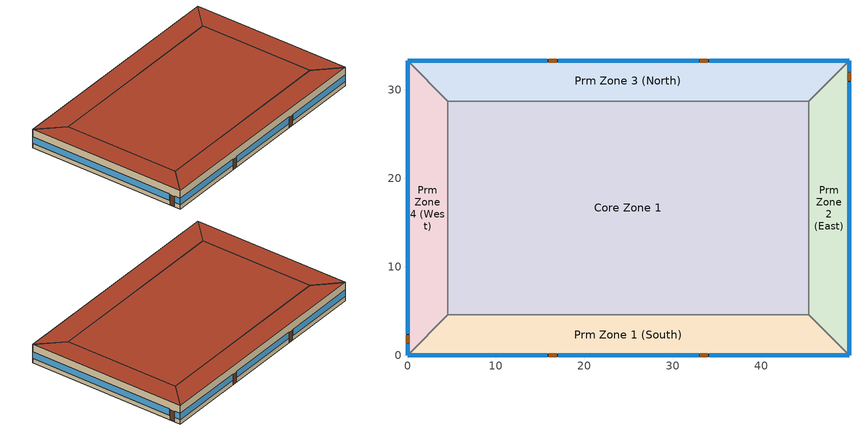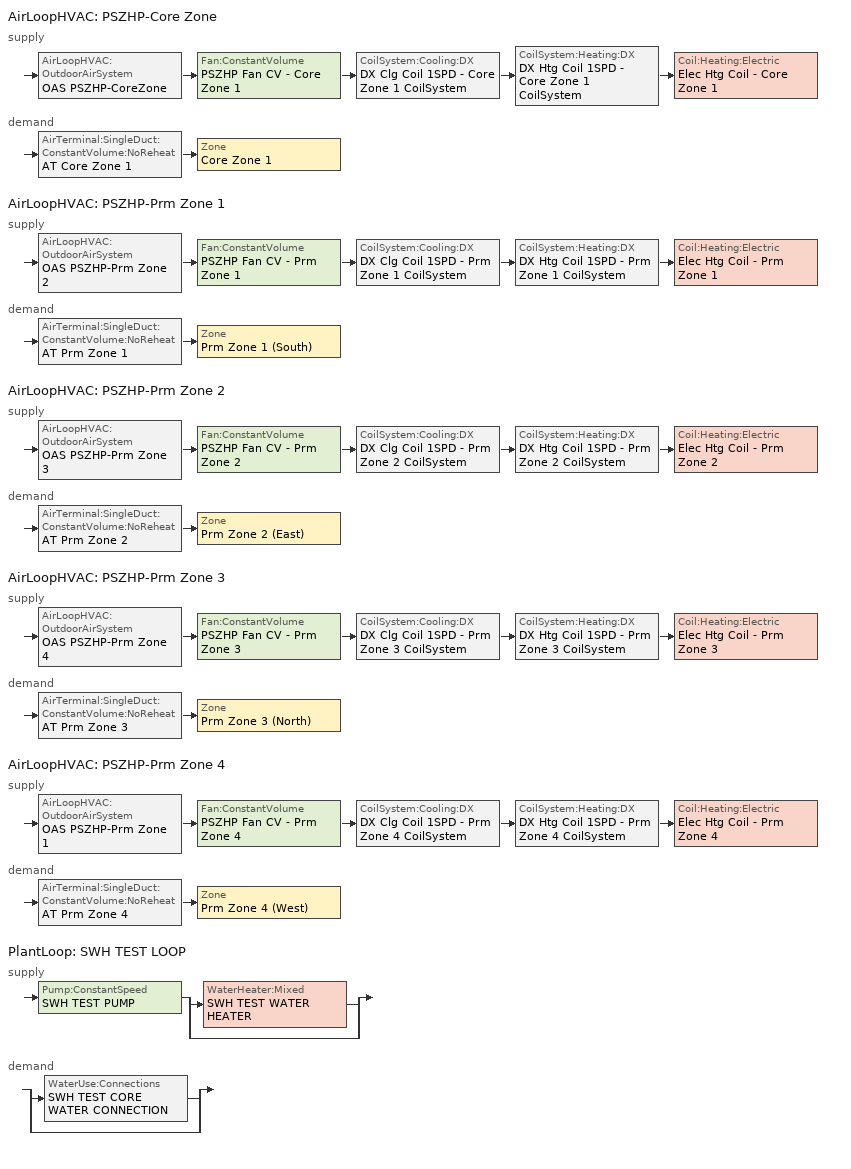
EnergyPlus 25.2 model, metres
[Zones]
Core Zone 1
 floor ground (Slab-on-grade Type 1): 4.57,28.71 45.32,28.71 45.32,4.57 4.57,4.57 z0
 wall to Prm Zone 2 (East) (Interior Wall): 45.32,4.57 45.32,28.71 z0:3.96
 wall to Prm Zone 3 (North) (Interior Wall): 45.32,28.71 4.57,28.71 z0:3.96
 wall to Prm Zone 1 (South) (Interior Wall): 4.57,4.57 45.32,4.57 z0:3.96
 wall to Prm Zone 4 (West) (Interior Wall): 4.57,28.71 4.57,4.57 z0:3.96
 roof outside (Roof Type 1): 4.57,4.57 45.32,4.57 45.32,28.71 4.57,28.71 z3.96
Prm Zone 1 (South)
 floor ground (Slab-on-grade Type 1): 45.32,4.57 49.9,0 0,0 4.57,4.57 z0
 wall outside (ExtWall Type 1): 0,0 49.9,0 z0:3.96
 wall to Prm Zone 2 (East) (Interior Wall): 49.9,0 45.32,4.57 z0:3.96
 wall to Prm Zone 4 (West) (Interior Wall): 4.57,4.57 0,0 z0:3.96
 window (SimpleWindow): 17.04,0 32.89,0 / 0,0 15.82,0 / 34.08,0 49.9,0 z0.98:2.33
 door (Exterior Door): 15.97,0 16.89,0 / 33.01,0 33.92,0 z0:2.13
 roof outside (Roof Type 1): 4.57,4.57 0,0 49.9,0 45.32,4.57 z3.96
Prm Zone 2 (East)
 floor ground (Slab-on-grade Type 1): 45.32,4.57 45.32,28.71 49.9,33.28 49.9,0 z0
 wall outside (ExtWall Type 2): 49.9,0,3.96 49.9,0,0 49.9,33.28,0 49.9,33.28,0.98 49.9,33.28,2.33 49.9,33.28,3.96
 wall to Prm Zone 3 (North) (Interior Wall): 49.9,33.28 45.32,28.71 z0:3.96
 window (SimpleWindow): 49.9,0 49.9,30.85 / 49.9,32.06 49.9,33.28 z0.98:2.33
 door (Exterior Door): 49.9,31 49.9,31.91 z0:2.13
 roof outside (Roof Type 1): 49.9,0 49.9,33.28 45.32,28.71 45.32,4.57 z3.96
Prm Zone 3 (North)
 floor foundation (Slab-on-grade Type 2): 4.57,28.71 0,33.28 49.9,33.28 45.32,28.71 z0
 wall outside (ExtWall Type 3): 49.9,33.28 0,33.28 z0:3.96
 wall to Prm Zone 4 (West) (Interior Wall): 0,33.28 4.57,28.71 z0:3.96
 window (SimpleWindow): 49.9,33.28 34.08,33.28 / 32.89,33.28 17.04,33.28 / 15.82,33.28 0,33.28 z0.98:2.33
 door (Exterior Door): 33.92,33.28 33.01,33.28 / 16.89,33.28 15.97,33.28 z0:2.13
 roof outside (Roof Type 2): 45.32,28.71 49.9,33.28 0,33.28 4.57,28.71 z3.96
Prm Zone 4 (West)
 floor foundation (Slab-on-grade Type 2): 0,33.28 4.57,28.71 4.57,4.57 0,0 z0
 wall outside (ExtWall Type 3): 0,33.28 0,0 z0:3.96
 window (SimpleWindow): 0,1.22 0,0 / 0,33.28 0,2.44 z0.98:2.33
 door (Exterior Door): 0,2.29 0,1.37 z0:2.13
 roof outside (Roof Type 3): 0,0 4.57,4.57 4.57,28.71 0,33.28 z3.96
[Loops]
AirLoopHVAC 'PSZHP-Core Zone'
 supply: AirLoopHVAC:OutdoorAirSystem 'OAS PSZHP-CoreZone' > Fan:ConstantVolume 'PSZHP Fan CV - Core Zone 1' > CoilSystem:Cooling:DX 'DX Clg Coil 1SPD - Core Zone 1 CoilSystem' > CoilSystem:Heating:DX 'DX Htg Coil 1SPD - Core Zone 1 CoilSystem' > Coil:Heating:Electric 'Elec Htg Coil - Core Zone 1'
 demand: AirTerminal:SingleDuct:ConstantVolume:NoReheat 'AT Core Zone 1' > Zone 'Core Zone 1'
AirLoopHVAC 'PSZHP-Prm Zone 1'
 supply: AirLoopHVAC:OutdoorAirSystem 'OAS PSZHP-Prm Zone 2' > Fan:ConstantVolume 'PSZHP Fan CV - Prm Zone 1' > CoilSystem:Cooling:DX 'DX Clg Coil 1SPD - Prm Zone 1 CoilSystem' > CoilSystem:Heating:DX 'DX Htg Coil 1SPD - Prm Zone 1 CoilSystem' > Coil:Heating:Electric 'Elec Htg Coil - Prm Zone 1'
 demand: AirTerminal:SingleDuct:ConstantVolume:NoReheat 'AT Prm Zone 1' > Zone 'Prm Zone 1 (South)'
AirLoopHVAC 'PSZHP-Prm Zone 2'
 supply: AirLoopHVAC:OutdoorAirSystem 'OAS PSZHP-Prm Zone 3' > Fan:ConstantVolume 'PSZHP Fan CV - Prm Zone 2' > CoilSystem:Cooling:DX 'DX Clg Coil 1SPD - Prm Zone 2 CoilSystem' > CoilSystem:Heating:DX 'DX Htg Coil 1SPD - Prm Zone 2 CoilSystem' > Coil:Heating:Electric 'Elec Htg Coil - Prm Zone 2'
 demand: AirTerminal:SingleDuct:ConstantVolume:NoReheat 'AT Prm Zone 2' > Zone 'Prm Zone 2 (East)'
AirLoopHVAC 'PSZHP-Prm Zone 3'
 supply: AirLoopHVAC:OutdoorAirSystem 'OAS PSZHP-Prm Zone 4' > Fan:ConstantVolume 'PSZHP Fan CV - Prm Zone 3' > CoilSystem:Cooling:DX 'DX Clg Coil 1SPD - Prm Zone 3 CoilSystem' > CoilSystem:Heating:DX 'DX Htg Coil 1SPD - Prm Zone 3 CoilSystem' > Coil:Heating:Electric 'Elec Htg Coil - Prm Zone 3'
 demand: AirTerminal:SingleDuct:ConstantVolume:NoReheat 'AT Prm Zone 3' > Zone 'Prm Zone 3 (North)'
AirLoopHVAC 'PSZHP-Prm Zone 4'
 supply: AirLoopHVAC:OutdoorAirSystem 'OAS PSZHP-Prm Zone 1' > Fan:ConstantVolume 'PSZHP Fan CV - Prm Zone 4' > CoilSystem:Cooling:DX 'DX Clg Coil 1SPD - Prm Zone 4 CoilSystem' > CoilSystem:Heating:DX 'DX Htg Coil 1SPD - Prm Zone 4 CoilSystem' > Coil:Heating:Electric 'Elec Htg Coil - Prm Zone 4'
 demand: AirTerminal:SingleDuct:ConstantVolume:NoReheat 'AT Prm Zone 4' > Zone 'Prm Zone 4 (West)'
PlantLoop 'SWH TEST LOOP'
 supply: Pump:ConstantSpeed 'SWH TEST PUMP' > split
  | WaterHeater:Mixed 'SWH TEST WATER HEATER'
  | bypass
 demand: split
  | WaterUse:Connections 'SWH TEST CORE WATER CONNECTION'
  | bypass
[Building]
ASHRAE 229 Base Test Building: North Axis {deg}=-0
[Site:Location]
Denver Intl Ap: Latitude {deg}=39.83; Longitude {deg}=-104.65; Time Zone {hr}=-7; Elevation {m}=1650
[Site:GroundTemperature:BuildingSurface]
18, 18, 18, 18, 18, 18, 18, 18, 18, 18, 18, 18
[SizingPeriod:DesignDay] Day of Month=21; Dry-Bulb Temperature Range Modifier Type=DefaultMultipliers; Humidity Condition Type=Wetbulb; Barometric Pressure {Pa}=83009; Rain Indicator=No; Snow Indicator=No; Daylight Saving Time Indicator=No; Solar Model Indicator=ASHRAETau; ASHRAE Clear Sky Optical Depth for Beam Irradiance (taub)=0; ASHRAE Clear Sky Optical Depth for Diffuse Irradiance (taud)=0; Begin Environment Reset Mode=FullResetAtBeginEnvironment
Name | Month | Day Type | Maximum Dry-Bulb Temperature {C} | Daily Dry-Bulb Temperature Range {deltaC} | Wetbulb or DewPoint at Maximum Dry-Bulb {C} | Wind Speed {m/s} | Wind Direction {deg}
Denver.Intl.AP Ann Clg 1% Condns DB=>MWB | 7 | SummerDesignDay | 33.5 | 17.3 | 15.4 | 4.2 | 20
Denver.Intl.AP Ann Htg 99% Condns DB | 12 | WinterDesignDay | -14.6 | 0 | -14.6 | 3.4 | 230
[Material]
Name | Roughness | Thickness {m} | Conductivity {W/m-K} | Density {kg/m3} | Specific Heat {J/kg-K} | Thermal Absorptance | Solar Absorptance | Visible Absorptance
100 mm Floor Insulation | MediumRough | 0.1143 | 0.04 | 91.31 | 838 | 0.7 | 0.7 | 0.7
Built-Up Roofing Type 1 | VeryRough | 0.0095 | 0.16 | 1120 | 1460 | 0.9 | 0.7 | 0.7
Built-Up Roofing Type 2 | VeryRough | 0.00944 | 0.16 | 1120 | 1460 | 0.9 | 0.7 | 0.7
ExtVertInsulation | Smooth | 0.1143 | 0.04 | 91.31 | 838 | 0.9 | 0.65 | 0.65
G01a 19mm gypsum board | MediumSmooth | 0.019 | 0.16 | 800 | 1090 | 0.9 | 0.4 | 0.4
Gypsum Board | MediumSmooth | 0.0159 | 0.16 | 800 | 1090 | 0.9 | 0.7 | 0.7
HW CONCRETE FLOOR | Rough | 0.1016 | 2.31 | 2322 | 832 | 0.9 | 0.7 | 0.7
Metal Deck 01 | Smooth | 0.0008 | 45.28 | 7824 | 500 | 0.9 | 0.7 | 0.7
Metal Deck 02 | MediumSmooth | 0.0008 | 45.28 | 7824 | 500 | 0.9 | 0.7 | 0.7
Roof Cont Insulation Board 1 | MediumRough | 0.05273 | 0.02 | 32 | 922 | 0.9 | 0.7 | 0.7
Roof Cont Insulation Board 2 | MediumRough | 0.106 | 0.02 | 32 | 922 | 0.9 | 0.7 | 0.7
Stucco | Smooth | 0.0254 | 0.72 | 1856 | 840 | 0.9 | 0.7 | 0.7
Wall Insulation | MediumRough | 0.062 | 0.037 | 9.6 | 838 | 0.9 | 0.5 | 0.5
Wall Insulation Type 2 | MediumRough | 0.179 | 0.037 | 9.6 | 838 | 0.9 | 0.5 | 0.5
[Material:AirGap]
F04 Wall air space resistance: Thermal Resistance {m2-K/W}=0.15
[Material:NoMass] Roughness=Smooth; Thermal Absorptance=0.9; Solar Absorptance=0.7; Visible Absorptance=0.7
Name | Thermal Resistance {m2-K/W}
Massless Assembly for Roof Type 3 | 2.66
Massless Wall Material for Ext Wall Type 2 | 0.099
Massless Wall Material for Ext Wall Type 3 | 1.95
[WindowMaterial:SimpleGlazingSystem]
U 0.569 SHGC 0.387 VT 0.421 Simple Glazing: U-Factor {W/m2-K}=3.23093; Solar Heat Gain Coefficient=0.387; Visible Transmittance=0.421
[Construction]
Exterior Door: Metal Deck 01, 100 mm Floor Insulation
ExtWall Type 1: Gypsum Board, Wall Insulation, Gypsum Board, Stucco
ExtWall Type 2: Massless Wall Material for Ext Wall Type 2, Wall Insulation Type 2, Massless Wall Material for Ext Wall Type 2, Stucco
ExtWall Type 3: Massless Wall Material for Ext Wall Type 3
Interior Wall: G01a 19mm gypsum board, F04 Wall air space resistance, G01a 19mm gypsum board
Roof Type 1: Built-Up Roofing Type 1, Roof Cont Insulation Board 1, Metal Deck 01
Roof Type 2: Built-Up Roofing Type 2, Roof Cont Insulation Board 2, Metal Deck 02
Roof Type 3: Massless Assembly for Roof Type 3
SimpleWindow: U 0.569 SHGC 0.387 VT 0.421 Simple Glazing
Slab-on-grade Type 1; Slab-on-grade Type 2: HW CONCRETE FLOOR
[Zone] Multiplier=1; Part of Total Floor Area=Yes
Core Zone 1; Prm Zone 1 (South); Prm Zone 2 (East); Prm Zone 3 (North); Prm Zone 4 (West)
[Space] Space Type=Space Type Office
Name | Zone
Core Space | Core Zone 1
Prm Space 1 | Prm Zone 1 (South)
Prm Space 2 | Prm Zone 2 (East)
Prm Space 3 | Prm Zone 3 (North)
Prm Space 4 | Prm Zone 4 (West)
[SpaceList]
Space Type Office: Core Space, Prm Space 1, Prm Space 4, Prm Space 2, Prm Space 3
[Lights] Schedule=ASHRAE 229 Office Bldg Light Sch; Design Level Calculation Method=Watts/Area; Watts per Floor Area {W/m2}=11.03; Fraction Replaceable=1
Name | Zone or ZoneList or Space or SpaceList
Core Space Lights | Core Space
Prm Space 1 Lights | Prm Space 1
Prm Space 2 Lights | Prm Space 2
Prm Space 3 Lights | Prm Space 3
Prm Space 4 Lights | Prm Space 4
[People] Number of People Schedule=ASHRAE 229 Bldg Occup Sch; Number of People Calculation Method=People/Area; People per Floor Area {person/m2}=0.0538196; Fraction Radiant=0.3; Activity Level Schedule=ASHRAE 229 Office Activity Level
Name | Zone or ZoneList or Space or SpaceList
Core Space People | Core Space
Prm Space 1 People | Prm Space 1
Prm Space 2 People | Prm Space 2
Prm Space 3 People | Prm Space 3
Prm Space 4 People | Prm Space 4
[ElectricEquipment] Schedule=ASHRAE 229 Office Plug Load Sch; Design Level Calculation Method=Watts/Area; Watts per Floor Area {W/m2}=8.07
Name | Zone or ZoneList or Space or SpaceList
Core Space ElecEquip | Core Space
Prm Space 1 ElecEquip | Prm Space 1
Prm Space 2 ElecEquip | Prm Space 2
Prm Space 3 ElecEquip | Prm Space 3
Prm Space 4 ElecEquip | Prm Space 4
[ZoneInfiltration:DesignFlowRate]
Name | Zone or ZoneList or Space or SpaceList | Schedule | Design Flow Rate Calculation Method | Air Changes per Hour {1/hr} | Constant Term Coefficient | Temperature Term Coefficient | Velocity Term Coefficient | Flow Rate per Exterior Surface Area {m3/s-m2} | Flow Rate per Floor Area {m3/s-m2} | Design Flow Rate {m3/s}
Infil Method 1 Core Space | Core Space | ASHRAE 229 Office Infil Sch | AirChanges/Hour | 0 | 0 | 0.03636 | 0.2237
Infil Method 1 Prm Space 1 | Prm Space 1 | ASHRAE 229 Office Infil Sch | AirChanges/Hour | 0.5 | 0 | 0.03636 | 0.2237
Infil Method 2 Prm Space 2 | Prm Space 2 |  | Flow/ExteriorWallArea |  |  |  |  | 0.0005862
Infil Method 3 Prm Space 3 | Prm Space 3 | ASHRAE 229 Office Infil Sch | Flow/Area |  |  |  |  |  | 0.0003884
Infil Method 4 Prm Space 4 | Prm Space 4 |  | Flow/Zone |  |  |  |  |  |  | 0.0537
[ZoneControl:Thermostat] Temperature Difference Between Cutout And Setpoint {deltaC}=0
Name | Zone or ZoneList | Control Type Schedule | Control 1
Core Zone 1 Thermostat | Core Zone 1 | Core Zone 1 Thermostat Schedule | Thermostat Setpoint Dual Setpoint 1
Prm Zone 1 (South) Thermostat | Prm Zone 1 (South) | Prm Zone 1 (South) Thermostat Schedule | Thermostat Setpoint Dual Setpoint 4
Prm Zone 2 (East) Thermostat | Prm Zone 2 (East) | Prm Zone 2 (East) Thermostat Schedule | Thermostat Setpoint Dual Setpoint 5
Prm Zone 3 (North) Thermostat | Prm Zone 3 (North) | Prm Zone 3 (North) Thermostat Schedule | Thermostat Setpoint Dual Setpoint 2
Prm Zone 4 (West) Thermostat | Prm Zone 4 (West) | Prm Zone 4 (West) Thermostat Schedule | Thermostat Setpoint Dual Setpoint 3
[ThermostatSetpoint:DualSetpoint] Heating Setpoint Temperature Schedule=ASHRAE 229 Office HtgSetp; Cooling Setpoint Temperature Schedule=ASHRAE 229 Office ClgSetp
Thermostat Setpoint Dual Setpoint 1; Thermostat Setpoint Dual Setpoint 4; Thermostat Setpoint Dual Setpoint 5; Thermostat Setpoint Dual Setpoint 2; Thermostat Setpoint Dual Setpoint 3
[AirTerminal:SingleDuct:ConstantVolume:NoReheat] Availability Schedule=Always On Discrete hvac_library; Maximum Air Flow Rate {m3/s}=AutoSize
AT Core Zone 1; AT Prm Zone 1; AT Prm Zone 2; AT Prm Zone 3; AT Prm Zone 4
[Zone equipment]
Core Zone 1: AT Core Zone 1
Prm Zone 1 (South): AT Prm Zone 1
Prm Zone 2 (East): AT Prm Zone 2
Prm Zone 3 (North): AT Prm Zone 3
Prm Zone 4 (West): AT Prm Zone 4
[Sizing:Zone] Zone Cooling Design Supply Air Temperature Input Method=SupplyAirTemperature; Zone Cooling Design Supply Air Temperature {C}=12.8; Zone Cooling Design Supply Air Temperature Difference {deltaC}=11.11; Zone Heating Design Supply Air Temperature Input Method=SupplyAirTemperature; Zone Heating Design Supply Air Temperature {C}=32.2; Zone Heating Design Supply Air Temperature Difference {deltaC}=11.11; Zone Cooling Design Supply Air Humidity Ratio {kgWater/kgDryAir}=0.0085; Zone Heating Design Supply Air Humidity Ratio {kgWater/kgDryAir}=0.008; Cooling Design Air Flow Method=DesignDay; Cooling Design Air Flow Rate {m3/s}=0; Cooling Minimum Air Flow per Zone Floor Area {m3/s-m2}=0.000762; Cooling Minimum Air Flow {m3/s}=0; Cooling Minimum Air Flow Fraction=0; Heating Design Air Flow Method=DesignDay; Heating Design Air Flow Rate {m3/s}=0; Heating Maximum Air Flow per Zone Floor Area {m3/s-m2}=0.002032; Heating Maximum Air Flow {m3/s}=0.141576; Heating Maximum Air Flow Fraction=0.3; Account for Dedicated Outdoor Air System=No; Zone Load Sizing Method=Sensible Load Only No Latent Load; Zone Latent Cooling Design Supply Air Humidity Ratio Input Method=HumidityRatioDifference; Zone Cooling Design Supply Air Humidity Ratio Difference {kgWater/kgDryAir}=0.005; Zone Latent Heating Design Supply Air Humidity Ratio Input Method=HumidityRatioDifference; Zone Humidification Design Supply Air Humidity Ratio Difference {kgWater/kgDryAir}=0.005; Type of Space Sum to Use=Coincident
Name | Design Specification Outdoor Air Object
Core Zone 1 | Core Zone 1 DSOA Space List
Prm Zone 1 (South) | Prm Zone 1 (South) DSOA Space List
Prm Zone 2 (East) | Prm Zone 2 (East) DSOA Space List
Prm Zone 3 (North) | Prm Zone 3 (North) DSOA Space List
Prm Zone 4 (West) | Prm Zone 4 (West) DSOA Space List
[Controller:MechanicalVentilation] Availability Schedule=Always On Discrete hvac_library; Demand Controlled Ventilation=No; System Outdoor Air Method=ZoneSum; Design Specification Outdoor Air Object Name 1=DSOA Ventilation
Name | Zone or ZoneList 1
Controller MV - CoreZone | Core Zone 1
Controller MV - Prm Zone 2 | Prm Zone 1 (South)
Controller MV - Prm Zone 3 | Prm Zone 2 (East)
Controller MV - Prm Zone 4 | Prm Zone 3 (North)
Controller MV - Prm Zone 1 | Prm Zone 4 (West)
[DesignSpecification:OutdoorAir]
DSOA Ventilation: Outdoor Air Method=Sum; Outdoor Air Flow per Person {m3/s-person}=0; Outdoor Air Flow per Zone Floor Area {m3/s-m2}=0.00061; Outdoor Air Flow per Zone {m3/s}=0; Outdoor Air Flow Air Changes per Hour {1/hr}=0
[DesignSpecification:OutdoorAir:SpaceList] Space 1 Design Specification Outdoor Air Object=DSOA Ventilation
Name | Space 1
Core Zone 1 DSOA Space List | Core Space
Prm Zone 1 (South) DSOA Space List | Prm Space 1
Prm Zone 2 (East) DSOA Space List | Prm Space 2
Prm Zone 3 (North) DSOA Space List | Prm Space 3
Prm Zone 4 (West) DSOA Space List | Prm Space 4
[SurfaceProperty:ExposedFoundationPerimeter]
Name | Exposed Perimeter Calculation Method | Exposed Perimeter Fraction | Total Exposed Perimeter {m}
Floor Prm Space 2 | ExposedPerimeterFraction | 1
Floor Prm Space 3 | TotalExposedPerimeter |  | 49.89576
Floor Prm Space 4 | TotalExposedPerimeter |  | 33.28416
[AirLoopHVAC] Design Supply Air Flow Rate {m3/s}=AutoSize; Design Return Air Flow Fraction of Supply Air Flow=1
PSZHP-Core Zone; PSZHP-Prm Zone 1; PSZHP-Prm Zone 2; PSZHP-Prm Zone 3; PSZHP-Prm Zone 4
[Sizing:System] Type of Load to Size On=Sensible; Design Outdoor Air Flow Rate {m3/s}=Autosize; Central Heating Maximum System Air Flow Ratio=0.3; Preheat Design Temperature {C}=7; Preheat Design Humidity Ratio {kgWater/kgDryAir}=0.008; Precool Design Temperature {C}=12.8; Precool Design Humidity Ratio {kgWater/kgDryAir}=0.008; Central Cooling Design Supply Air Temperature {C}=12.8; Central Heating Design Supply Air Temperature {C}=16.7; Type of Zone Sum to Use=NonCoincident; 100% Outdoor Air in Cooling=No; 100% Outdoor Air in Heating=No; Central Cooling Design Supply Air Humidity Ratio {kgWater/kgDryAir}=0.0085; Central Heating Design Supply Air Humidity Ratio {kgWater/kgDryAir}=0.008; Cooling Supply Air Flow Rate Method=DesignDay; Cooling Supply Air Flow Rate {m3/s}=0; Cooling Supply Air Flow Rate Per Floor Area {m3/s-m2}=0.00996765; Cooling Fraction of Autosized Cooling Supply Air Flow Rate=1; Cooling Supply Air Flow Rate Per Unit Cooling Capacity {m3/s-W}=3.94755e-05; Heating Supply Air Flow Rate Method=DesignDay; Heating Supply Air Flow Rate {m3/s}=0; Heating Supply Air Flow Rate Per Floor Area {m3/s-m2}=0.00996765; Heating Fraction of Autosized Heating Supply Air Flow Rate=1; Heating Fraction of Autosized Cooling Supply Air Flow Rate=1; Heating Supply Air Flow Rate Per Unit Heating Capacity {m3/s-W}=3.15882e-05; System Outdoor Air Method=ZoneSum; Zone Maximum Outdoor Air Fraction=1; Cooling Design Capacity Method=CoolingDesignCapacity; Cooling Design Capacity {W}=Autosize; Cooling Design Capacity Per Floor Area {W/m2}=234.7; Fraction of Autosized Cooling Design Capacity=1; Heating Design Capacity Method=HeatingDesignCapacity; Heating Design Capacity {W}=Autosize; Heating Design Capacity Per Floor Area {W/m2}=157; Fraction of Autosized Heating Design Capacity=1; Central Cooling Capacity Control Method=OnOff; Occupant Diversity=Autosize
PSZHP-Core Zone; PSZHP-Prm Zone 1; PSZHP-Prm Zone 2; PSZHP-Prm Zone 3; PSZHP-Prm Zone 4
[AvailabilityManager:NightCycle] Applicability Schedule=Always On Discrete; Fan Schedule=HVAC System Availability Sch; Control Type=CycleOnAny; Thermostat Tolerance {deltaC}=1; Cycling Run Time Control Type=FixedRunTime; Cycling Run Time {s}=3600
Avail Mgr Night Cycle Core Zone; Avail Mgr Night Cycle Prm Zone 2; Avail Mgr Night Cycle Prm Zone 3; Avail Mgr Night Cycle Prm Zone 4; Avail Mgr Night Cycle Prm Zone 1
[Controller:OutdoorAir] Minimum Outdoor Air Flow Rate {m3/s}=Autosize; Maximum Outdoor Air Flow Rate {m3/s}=Autosize; Economizer Control Type=DifferentialDryBulb; Economizer Control Action Type=ModulateFlow; Economizer Maximum Limit Dry-Bulb Temperature {C}=28; Economizer Maximum Limit Enthalpy {J/kg}=64000; Economizer Minimum Limit Dry-Bulb Temperature {C}=-100; Lockout Type=NoLockout; Minimum Limit Type=FixedMinimum; Minimum Fraction of Outdoor Air Schedule=Min OA Schedule; High Humidity Control=No; High Humidity Outdoor Air Flow Ratio=1; Control High Indoor Humidity Based on Outdoor Humidity Ratio=Yes; Heat Recovery Bypass Control Type=BypassWhenWithinEconomizerLimits; Economizer Operation Staging=InterlockedWithMechanicalCooling
Name | Mechanical Ventilation Controller
OA Controller CoreZone | Controller MV - CoreZone
OA Controller Prm Zone 2 | Controller MV - Prm Zone 2
OA Controller Prm Zone 3 | Controller MV - Prm Zone 3
OA Controller Prm Zone 4 | Controller MV - Prm Zone 4
OA Controller Prm Zone 1 | Controller MV - Prm Zone 1
[HeatExchanger:AirToAir:SensibleAndLatent] Availability Schedule=Always On Discrete hvac_library; Nominal Supply Air Flow Rate {m3/s}=Autosize; Sensible Effectiveness at 100% Heating Air Flow=0.5; Latent Effectiveness at 100% Heating Air Flow=0.5; Sensible Effectiveness at 100% Cooling Air Flow=0.5; Latent Effectiveness at 100% Cooling Air Flow=0.5; Nominal Electric Power {W}=0; Supply Air Outlet Temperature Control=Yes; Heat Exchanger Type=Rotary; Frost Control Type=None; Threshold Temperature {C}=1.7; Economizer Lockout=Yes; Sensible Effectiveness of Heating Air Flow Curve=ERV HX_SensHeatEff; Latent Effectiveness of Heating Air Flow Curve=ERV HX_LatHeatEff; Sensible Effectiveness of Cooling Air Flow Curve=ERV HX_SensCoolEff; Latent Effectiveness of Cooling Air Flow Curve=ERV HX_LatCoolEff
ERVHX Core Zone 1; ERVHX Prm Zone 1; ERVHX Prm Zone 2; ERVHX Prm Zone 3; ERVHX Prm Zone 4
[SetpointManager:MixedAir] Control Variable=Temperature
Node 17 OS Default SPM; Node 15 OS Default SPM; Node 38 OS Default SPM; Node 37 OS Default SPM; Node 50 OS Default SPM; Node 49 OS Default SPM; Node 62 OS Default SPM; Node 61 OS Default SPM; Node 26 OS Default SPM; Node 25 OS Default SPM
[Fan:ConstantVolume] Availability Schedule=HVAC System Availability Sch; Fan Total Efficiency=0.6; Pressure Rise {Pa}=307.2; Motor Efficiency=0.8; Motor In Airstream Fraction=1
Name | Maximum Flow Rate {m3/s}
PSZHP Fan CV - Core Zone 1 | 1.65562
PSZHP Fan CV - Prm Zone 1 | 1.98027
PSZHP Fan CV - Prm Zone 2 | 0.88431
PSZHP Fan CV - Prm Zone 3 | 1.10611
PSZHP Fan CV - Prm Zone 4 | 0.98406
[SetpointManager:SingleZone:Reheat] Control Variable=Temperature; Minimum Supply Air Temperature {C}=10; Maximum Supply Air Temperature {C}=35
Name | Control Zone
Node 78 OS Default SPM; Node 67 OS Default SPM; Node 68 OS Default SPM; PSZHP-CoreZone-Reheat SPMgr | Core Zone 1
Node 69 OS Default SPM; Node 73 OS Default SPM; Node 72 OS Default SPM; PSZHP-Prm Zone-1-Reheat SPMgr | Prm Zone 1 (South)
Node 74 OS Default SPM; Node 75 OS Default SPM; Node 76 OS Default SPM; PSZHP-Prm Zone-2-Reheat SPMgr | Prm Zone 2 (East)
Node 77 OS Default SPM; Node 79 OS Default SPM; Node 80 OS Default SPM; PSZHP-Prm Zone-3-Reheat SPMgr | Prm Zone 3 (North)
Node 66 OS Default SPM; Node 70 OS Default SPM; Node 71 OS Default SPM; PSZHP-Prm Zone-4-Reheat SPMgr | Prm Zone 4 (West)
[CoilSystem:Cooling:DX] Availability Schedule=Always On Discrete hvac_library
Name | Cooling Coil
DX Clg Coil 1SPD - Core Zone 1 CoilSystem | DX Clg Coil 1SPD - Core Zone 1
DX Clg Coil 1SPD - Prm Zone 1 CoilSystem | DX Clg Coil 1SPD - Prm Zone 1
DX Clg Coil 1SPD - Prm Zone 2 CoilSystem | DX Clg Coil 1SPD - Prm Zone 2
DX Clg Coil 1SPD - Prm Zone 3 CoilSystem | DX Clg Coil 1SPD - Prm Zone 3
DX Clg Coil 1SPD - Prm Zone 4 CoilSystem | DX Clg Coil 1SPD - Prm Zone 4
[Coil:Cooling:DX:SingleSpeed] Availability Schedule=Always On Discrete hvac_library; Gross Rated Cooling COP {W/W}=3.1; 2017 Rated Evaporator Fan Power Per Volume Flow Rate {W/(m3/s)}=773.3; 2023 Rated Evaporator Fan Power Per Volume Flow Rate {W/(m3/s)}=934.4; Total Cooling Capacity Function of Temperature Curve=OS:Curve:Biquadratic 1; Total Cooling Capacity Function of Flow Fraction Curve=OS:Curve:Quadratic 1; Energy Input Ratio Function of Temperature Curve=OS:Curve:Biquadratic 2; Energy Input Ratio Function of Flow Fraction Curve=OS:Curve:Quadratic 2; Part Load Fraction Correlation Curve=OS:Curve:Quadratic 3; Minimum Outdoor Dry-Bulb Temperature for Compressor Operation {C}=-25; Nominal Time for Condensate Removal to Begin {s}=0; Ratio of Initial Moisture Evaporation Rate and Steady State Latent Capacity=0; Maximum Cycling Rate {cycles/hr}=0; Latent Capacity Time Constant {s}=0; Condenser Type=AirCooled; Evaporative Condenser Effectiveness=0; Evaporative Condenser Air Flow Rate {m3/s}=Autosize; Evaporative Condenser Pump Rated Power Consumption {W}=Autosize; Crankcase Heater Capacity {W}=0; Maximum Outdoor Dry-Bulb Temperature for Crankcase Heater Operation {C}=0; Basin Heater Capacity {W/K}=0; Basin Heater Setpoint Temperature {C}=10
Name | Gross Rated Total Cooling Capacity {W} | Gross Rated Sensible Heat Ratio | Rated Air Flow Rate {m3/s}
DX Clg Coil 1SPD - Core Zone 1 | 34762.7 | 0.75785 | 1.65562
DX Clg Coil 1SPD - Prm Zone 1 | 43577.7 | 0.74056 | 1.98027
DX Clg Coil 1SPD - Prm Zone 2 | 19280.7 | 0.74413 | 0.88431
DX Clg Coil 1SPD - Prm Zone 3 | 23892.8 | 0.74675 | 1.10611
DX Clg Coil 1SPD - Prm Zone 4 | 21455.5 | 0.74413 | 0.98406
[CoilSystem:Heating:DX] Availability Schedule=Always On Discrete hvac_library
Name | Heating Coil
DX Htg Coil 1SPD - Core Zone 1 CoilSystem | DX Htg Coil 1SPD - Core Zone 1
DX Htg Coil 1SPD - Prm Zone 1 CoilSystem | DX Htg Coil 1SPD - Prm Zone 1
DX Htg Coil 1SPD - Prm Zone 2 CoilSystem | DX Htg Coil 1SPD - Prm Zone 2
DX Htg Coil 1SPD - Prm Zone 3 CoilSystem | DX Htg Coil 1SPD - Prm Zone 3
DX Htg Coil 1SPD - Prm Zone 4 CoilSystem | DX Htg Coil 1SPD - Prm Zone 4
[Coil:Heating:DX:SingleSpeed] Availability Schedule=Always On Discrete hvac_library; Gross Rated Heating COP {W/W}=3.1; 2017 Rated Supply Fan Power Per Volume Flow Rate {W/(m3/s)}=773.3; 2023 Rated Supply Fan Power Per Volume Flow Rate {W/(m3/s)}=934.4; Heating Capacity Function of Temperature Curve=OS:Curve:Biquadratic 7; Heating Capacity Function of Flow Fraction Curve=OS:Curve:Quadratic 8; Energy Input Ratio Function of Temperature Curve=OS:Curve:Biquadratic 8; Energy Input Ratio Function of Flow Fraction Curve=OS:Curve:Quadratic 9; Part Load Fraction Correlation Curve=OS:Curve:Quadratic 10; Minimum Outdoor Dry-Bulb Temperature for Compressor Operation {C}=-12.2222; Maximum Outdoor Dry-Bulb Temperature for Defrost Operation {C}=4.44444; Crankcase Heater Capacity {W}=0; Maximum Outdoor Dry-Bulb Temperature for Crankcase Heater Operation {C}=4.44444; Defrost Strategy=Resistive; Defrost Control=Timed; Defrost Time Period Fraction=0.166667; Resistive Defrost Heater Capacity {W}=2000
Name | Gross Rated Heating Capacity {W} | Rated Air Flow Rate {m3/s}
DX Htg Coil 1SPD - Core Zone 1 | 34762.7 | 1.65562
DX Htg Coil 1SPD - Prm Zone 1 | 43577.7 | 1.98027
DX Htg Coil 1SPD - Prm Zone 2 | 19280.7 | 0.88431
DX Htg Coil 1SPD - Prm Zone 3 | 23892.8 | 1.10611
DX Htg Coil 1SPD - Prm Zone 4 | 21455.5 | 0.98406
[Coil:Heating:Electric] Availability Schedule=Always On Discrete; Efficiency=1; Nominal Capacity {W}=Autosize
Elec Htg Coil - Core Zone 1; Elec Htg Coil - Prm Zone 1; Elec Htg Coil - Prm Zone 2; Elec Htg Coil - Prm Zone 3; Elec Htg Coil - Prm Zone 4
[Foundation:Kiva]
Slab-Foundation: Exterior Vertical Insulation Material=ExtVertInsulation; Exterior Vertical Insulation Depth {m}=0.6096; Wall Height Above Grade {m}=0; Wall Depth Below Slab {m}=0
[Foundation:Kiva:Settings]
Soil Conductivity {W/m-K}=1.8; Soil Density {kg/m3}=3200; Soil Specific Heat {J/kg-K}=836; Ground Solar Absorptivity=0.9; Ground Thermal Absorptivity=0.9; Ground Surface Roughness {m}=0.03; Far-Field Width {m}=40; Deep-Ground Boundary Condition=Autoselect; Deep-Ground Depth {m}=Autocalculate; Minimum Cell Dimension {m}=0.02; Maximum Cell Growth Coefficient=1.5; Simulation Timestep=Hourly
[Pump:ConstantSpeed]
SWH TEST PUMP: Design Flow Rate {m3/s}=AUTOSIZE; Design Pump Head {Pa}=179352; Design Power Consumption {W}=AUTOSIZE; Motor Efficiency=0.9; Fraction of Motor Inefficiencies to Fluid Stream=0; Pump Control Type=Intermittent
[WaterHeater:Mixed]
SWH TEST WATER HEATER: Tank Volume {m3}=0.1514; Setpoint Temperature Schedule=SWH TEST HEATER SETPOINT SCHED; Deadband Temperature Difference {deltaC}=2; Maximum Temperature Limit {C}=82.2222; Heater Control Type=Cycle; Heater Maximum Capacity {W}=12000; Heater Fuel Type=NaturalGas; Heater Thermal Efficiency=0.8; Off Cycle Parasitic Fuel Consumption Rate {W}=0; Off Cycle Parasitic Fuel Type=NaturalGas; Off Cycle Parasitic Heat Fraction to Tank=0; On Cycle Parasitic Fuel Consumption Rate {W}=0; On Cycle Parasitic Fuel Type=NaturalGas; On Cycle Parasitic Heat Fraction to Tank=0; Ambient Temperature Indicator=Zone; Ambient Temperature Zone=Core Zone 1; Off Cycle Loss Coefficient to Ambient Temperature {W/K}=1.20598; On Cycle Loss Coefficient to Ambient Temperature {W/K}=1.20598; Peak Use Flow Rate {m3/s}=4.048e-06; Use Flow Rate Fraction Schedule=SWH TEST USE FRAC SCHED; Use Side Effectiveness=1; Use Side Design Flow Rate {m3/s}=AUTOSIZE; Source Side Design Flow Rate {m3/s}=AUTOSIZE; Indirect Water Heating Recovery Time {hr}=1.5
[PlantLoop]
SWH TEST LOOP: Fluid Type=Water; Plant Equipment Operation Scheme=SWH TEST Loop Operation Scheme List; Maximum Loop Temperature {C}=60; Minimum Loop Temperature {C}=10; Maximum Loop Flow Rate {m3/s}=AUTOSIZE; Minimum Loop Flow Rate {m3/s}=0; Plant Loop Volume {m3}=AUTOSIZE; Load Distribution Scheme=Optimal
[PlantEquipmentList]
SWH TEST Equipment List: SWH TEST WATER HEATER
[PlantEquipmentOperation:HeatingLoad]
SWH TEST Operation Scheme: Load Range 1 Lower Limit {W}=0; Load Range 1 Upper Limit {W}=1000000000000000; Range 1 Equipment List=SWH TEST Equipment List
[PlantEquipmentOperationSchemes]
SWH TEST Loop Operation Scheme List: Control Scheme 1=SWH TEST Operation Scheme; Control Scheme 1 Schedule=SWH TEST ON SCHED
[Sizing:Plant]
SWH TEST LOOP: Loop Type=Heating; Design Loop Exit Temperature {C}=60; Loop Design Temperature Difference {deltaC}=5
[SetpointManager:Scheduled]
SWH TEST Loop Setpoint Manager: Control Variable=Temperature; Schedule=SWH TEST LOOP TEMP SCHED; Setpoint Node or NodeList=SWH TEST Supply Outlet Node
[WaterUse:Equipment]
SWH TEST CORE WATER EQUIPMENT: Peak Flow Rate {m3/s}=4.048e-06; Flow Rate Fraction Schedule=SWH TEST USE FRAC SCHED; Hot Water Supply Temperature Schedule=SWH TEST HOT SUPPLY TEMP SCHED; Zone=Core Zone 1; Sensible Fraction Schedule=SWH TEST SENSIBLE FRAC SCHED; Latent Fraction Schedule=SWH TEST LATENT FRAC SCHED
[WaterUse:Connections]
SWH TEST CORE WATER CONNECTION: Water Use Equipment 1=SWH TEST CORE WATER EQUIPMENT
[Schedule:Day:Interval]
Weekday Light Day Schedule; WeeksDays Bldg Occ Day Schedule: No, 06:00, 0, 07:00, 0.1, 08:00, 0.2, 17:00, 0.95, 18:00, 0.3, 22:00, 0.1, 24:00, 0.05
Saturday Light Day Schedule; Saturday Bldg Occ Day Schedule: No, 06:00, 0, 08:00, 0.1, 12:00, 0.3, 17:00, 0.1, 19:00, 0.05, 24:00, 0
Sunday Light Day Schedule; Sunday Bldg Occ Day Schedule: No, 06:00, 0, 18:00, 0.05, 24:00, 0
Office Bldg Light Summer Design Day; Small Office Bldg Equip Summer Design Day; Office Infil Default Schedule; Saturday Infil Rule Day Schedule; Small Office Infil Quarter On Summer Design Day; Small Office Infil Quarter On Winter Design Day; Sunday Office Infil Rule Day Schedule: No, 24:00, 1
Office Bldg Light Winter Design Day; Small Office Bldg Occ Winter Design Day; Small Office Bldg Equip Winter Design Day; Min OA Schedule DefaultDay: No, 24:00, 0
Small Office Bldg Occ Summer Design Day: No, 06:00, 0, 22:00, 1, 24:00, 0.05
Small Office Activity Default Schedule; Small Office Activity Summer Design Day; Small Office Activity Winter Design Day: No, 24:00, 120
Weekdays Plug Load Schedule: No, 06:00, 0.31, 08:00, 0.38, 12:00, 0.86, 13:00, 0.76, 17:00, 0.86, 18:00, 0.48, 24:00, 0.38
Saturday Office Bldg Plug Load Rule Sch: No, 06:00, 0.23, 08:00, 0.38, 12:00, 0.48, 17:00, 0.33, 19:00, 0.29, 24:00, 0.23
Sunday Office Plug Load Rule Day Sch: No, 08:00, 0.23, 17:00, 0.29, 24:00, 0.23
Weekday HtgSetp Schedule: No, 05:00, 15.6, 22:00, 21, 24:00, 15.6
Saturday HtgSetp Day Schedule: No, 05:00, 15.6, 17:00, 21, 24:00, 15.6
Sunday HtgSetp Day Schedule: No, 24:00, 15.6
Office HtgSetp Summer Design Day; Office HtgSetp Winter Design Day: No, 24:00, 21.1
Weekdays ClgSetp Schedule: No, 05:00, 26.7, 22:00, 24, 24:00, 26.7
Saturday ClgSetp Day Schedule: No, 05:00, 26.7, 17:00, 24, 24:00, 26.7
Sunday ClgSetp Day Schedule: No, 24:00, 26.7
Office ClgSetp Summer Design Day; Office ClgSetp Winter Design Day: No, 24:00, 23.9
Saturday Sys Avail Day Schedule: No, 06:00, 0, 19:00, 1, 24:00, 0
Sunday Sys Avail Day Schedule; Sunday Sys Avail Day Schedule 2: No, 06:00, 0, 18:00, 1, 24:00, 0
Sys Avail Summer Design Day; Sys Avail Winter Design Day; WeeksDays Sys Avail Fan Schedule: No, 06:00, 0, 24:00, 1
[Schedule:Week:Daily]
ASHRAE 229 Office Bldg Light Sch Week Rule - Jan1-Jan2: Weekday Light Day Schedule, Weekday Light Day Schedule, Weekday Light Day Schedule, Weekday Light Day Schedule, Weekday Light Day Schedule, Weekday Light Day Schedule, Saturday Light Day Schedule, Weekday Light Day Schedule, Office Bldg Light Summer Design Day, Office Bldg Light Winter Design Day, Weekday Light Day Schedule, Weekday Light Day Schedule
ASHRAE 229 Office Bldg Light Sch Week Rule - Jan3-Dec31: Sunday Light Day Schedule, Weekday Light Day Schedule, Weekday Light Day Schedule, Weekday Light Day Schedule, Weekday Light Day Schedule, Weekday Light Day Schedule, Saturday Light Day Schedule, Weekday Light Day Schedule, Office Bldg Light Summer Design Day, Office Bldg Light Winter Design Day, Weekday Light Day Schedule, Weekday Light Day Schedule
ASHRAE 229 Bldg Occup Sch Week Rule - Jan1-Jan2: WeeksDays Bldg Occ Day Schedule, WeeksDays Bldg Occ Day Schedule, WeeksDays Bldg Occ Day Schedule, WeeksDays Bldg Occ Day Schedule, WeeksDays Bldg Occ Day Schedule, WeeksDays Bldg Occ Day Schedule, Saturday Bldg Occ Day Schedule, WeeksDays Bldg Occ Day Schedule, Small Office Bldg Occ Summer Design Day, Small Office Bldg Occ Winter Design Day, WeeksDays Bldg Occ Day Schedule, WeeksDays Bldg Occ Day Schedule
ASHRAE 229 Bldg Occup Sch Week Rule - Jan3-Dec31: Sunday Bldg Occ Day Schedule, WeeksDays Bldg Occ Day Schedule, WeeksDays Bldg Occ Day Schedule, WeeksDays Bldg Occ Day Schedule, WeeksDays Bldg Occ Day Schedule, WeeksDays Bldg Occ Day Schedule, Saturday Bldg Occ Day Schedule, WeeksDays Bldg Occ Day Schedule, Small Office Bldg Occ Summer Design Day, Small Office Bldg Occ Winter Design Day, WeeksDays Bldg Occ Day Schedule, WeeksDays Bldg Occ Day Schedule
ASHRAE 229 Office Activity Level Week Rule - Jan1-Dec31: Small Office Activity Default Schedule, Small Office Activity Default Schedule, Small Office Activity Default Schedule, Small Office Activity Default Schedule, Small Office Activity Default Schedule, Small Office Activity Default Schedule, Small Office Activity Default Schedule, Small Office Activity Default Schedule, Small Office Activity Summer Design Day, Small Office Activity Winter Design Day, Small Office Activity Default Schedule, Small Office Activity Default Schedule
ASHRAE 229 Office Plug Load Sch Week Rule - Jan1-Jan2: Weekdays Plug Load Schedule, Weekdays Plug Load Schedule, Weekdays Plug Load Schedule, Weekdays Plug Load Schedule, Weekdays Plug Load Schedule, Weekdays Plug Load Schedule, Saturday Office Bldg Plug Load Rule Sch, Weekdays Plug Load Schedule, Small Office Bldg Equip Summer Design Day, Small Office Bldg Equip Winter Design Day, Weekdays Plug Load Schedule, Weekdays Plug Load Schedule
ASHRAE 229 Office Plug Load Sch Week Rule - Jan3-Dec31: Sunday Office Plug Load Rule Day Sch, Weekdays Plug Load Schedule, Weekdays Plug Load Schedule, Weekdays Plug Load Schedule, Weekdays Plug Load Schedule, Weekdays Plug Load Schedule, Saturday Office Bldg Plug Load Rule Sch, Weekdays Plug Load Schedule, Small Office Bldg Equip Summer Design Day, Small Office Bldg Equip Winter Design Day, Weekdays Plug Load Schedule, Weekdays Plug Load Schedule
ASHRAE 229 Office HtgSetp Week Rule - Jan1-Jan2: Weekday HtgSetp Schedule, Weekday HtgSetp Schedule, Weekday HtgSetp Schedule, Weekday HtgSetp Schedule, Weekday HtgSetp Schedule, Weekday HtgSetp Schedule, Saturday HtgSetp Day Schedule, Weekday HtgSetp Schedule, Office HtgSetp Summer Design Day, Office HtgSetp Winter Design Day, Weekday HtgSetp Schedule, Weekday HtgSetp Schedule
ASHRAE 229 Office HtgSetp Week Rule - Jan3-Dec31: Sunday HtgSetp Day Schedule, Weekday HtgSetp Schedule, Weekday HtgSetp Schedule, Weekday HtgSetp Schedule, Weekday HtgSetp Schedule, Weekday HtgSetp Schedule, Saturday HtgSetp Day Schedule, Weekday HtgSetp Schedule, Office HtgSetp Summer Design Day, Office HtgSetp Winter Design Day, Weekday HtgSetp Schedule, Weekday HtgSetp Schedule
ASHRAE 229 Office ClgSetp Week Rule - Jan1-Jan2: Weekdays ClgSetp Schedule, Weekdays ClgSetp Schedule, Weekdays ClgSetp Schedule, Weekdays ClgSetp Schedule, Weekdays ClgSetp Schedule, Weekdays ClgSetp Schedule, Saturday ClgSetp Day Schedule, Weekdays ClgSetp Schedule, Office ClgSetp Summer Design Day, Office ClgSetp Winter Design Day, Weekdays ClgSetp Schedule, Weekdays ClgSetp Schedule
ASHRAE 229 Office ClgSetp Week Rule - Jan3-Dec31: Sunday ClgSetp Day Schedule, Weekdays ClgSetp Schedule, Weekdays ClgSetp Schedule, Weekdays ClgSetp Schedule, Weekdays ClgSetp Schedule, Weekdays ClgSetp Schedule, Saturday ClgSetp Day Schedule, Weekdays ClgSetp Schedule, Office ClgSetp Summer Design Day, Office ClgSetp Winter Design Day, Weekdays ClgSetp Schedule, Weekdays ClgSetp Schedule
ASHRAE 229 Office Infil Sch Week Rule - Jan1-Jan2: Office Infil Default Schedule, Office Infil Default Schedule, Office Infil Default Schedule, Office Infil Default Schedule, Office Infil Default Schedule, Office Infil Default Schedule, Saturday Infil Rule Day Schedule, Office Infil Default Schedule, Small Office Infil Quarter On Summer Design Day, Small Office Infil Quarter On Winter Design Day, Office Infil Default Schedule, Office Infil Default Schedule
ASHRAE 229 Office Infil Sch Week Rule - Jan3-Dec31: Sunday Office Infil Rule Day Schedule, Office Infil Default Schedule, Office Infil Default Schedule, Office Infil Default Schedule, Office Infil Default Schedule, Office Infil Default Schedule, Saturday Infil Rule Day Schedule, Office Infil Default Schedule, Small Office Infil Quarter On Summer Design Day, Small Office Infil Quarter On Winter Design Day, Office Infil Default Schedule, Office Infil Default Schedule
HVAC System Availability Sch Week Rule - Jan1-Jan2: WeeksDays Sys Avail Fan Schedule, WeeksDays Sys Avail Fan Schedule, WeeksDays Sys Avail Fan Schedule, WeeksDays Sys Avail Fan Schedule, WeeksDays Sys Avail Fan Schedule, WeeksDays Sys Avail Fan Schedule, Saturday Sys Avail Day Schedule, Sunday Sys Avail Day Schedule 2, Sys Avail Summer Design Day, Sys Avail Winter Design Day, WeeksDays Sys Avail Fan Schedule, WeeksDays Sys Avail Fan Schedule
HVAC System Availability Sch Week Rule - Jan3-Dec31: Sunday Sys Avail Day Schedule, WeeksDays Sys Avail Fan Schedule, WeeksDays Sys Avail Fan Schedule, WeeksDays Sys Avail Fan Schedule, WeeksDays Sys Avail Fan Schedule, WeeksDays Sys Avail Fan Schedule, Saturday Sys Avail Day Schedule, Sunday Sys Avail Day Schedule 2, Sys Avail Summer Design Day, Sys Avail Winter Design Day, WeeksDays Sys Avail Fan Schedule, WeeksDays Sys Avail Fan Schedule
Min OA Schedule Week Rule - Jan1-Dec31: Min OA Schedule DefaultDay, Min OA Schedule DefaultDay, Min OA Schedule DefaultDay, Min OA Schedule DefaultDay, Min OA Schedule DefaultDay, Min OA Schedule DefaultDay, Min OA Schedule DefaultDay, Min OA Schedule DefaultDay, Min OA Schedule DefaultDay, Min OA Schedule DefaultDay, Min OA Schedule DefaultDay, Min OA Schedule DefaultDay
[Schedule:Year]
ASHRAE 229 Office Bldg Light Sch: ASHRAE 229 Office Bldg Light Sch Week Rule - Jan1-Jan2, 1, 1, 1, 2, ASHRAE 229 Office Bldg Light Sch Week Rule - Jan3-Dec31, 1, 3, 12, 31
ASHRAE 229 Bldg Occup Sch: ASHRAE 229 Bldg Occup Sch Week Rule - Jan1-Jan2, 1, 1, 1, 2, ASHRAE 229 Bldg Occup Sch Week Rule - Jan3-Dec31, 1, 3, 12, 31
ASHRAE 229 Office Activity Level: ASHRAE 229 Office Activity Level Week Rule - Jan1-Dec31, 1, 1, 12, 31
ASHRAE 229 Office Plug Load Sch: ASHRAE 229 Office Plug Load Sch Week Rule - Jan1-Jan2, 1, 1, 1, 2, ASHRAE 229 Office Plug Load Sch Week Rule - Jan3-Dec31, 1, 3, 12, 31
ASHRAE 229 Office HtgSetp: ASHRAE 229 Office HtgSetp Week Rule - Jan1-Jan2, 1, 1, 1, 2, ASHRAE 229 Office HtgSetp Week Rule - Jan3-Dec31, 1, 3, 12, 31
ASHRAE 229 Office ClgSetp: ASHRAE 229 Office ClgSetp Week Rule - Jan1-Jan2, 1, 1, 1, 2, ASHRAE 229 Office ClgSetp Week Rule - Jan3-Dec31, 1, 3, 12, 31
ASHRAE 229 Office Infil Sch: ASHRAE 229 Office Infil Sch Week Rule - Jan1-Jan2, 1, 1, 1, 2, ASHRAE 229 Office Infil Sch Week Rule - Jan3-Dec31, 1, 3, 12, 31
HVAC System Availability Sch: HVAC System Availability Sch Week Rule - Jan1-Jan2, 1, 1, 1, 2, HVAC System Availability Sch Week Rule - Jan3-Dec31, 1, 3, 12, 31
Min OA Schedule: Min OA Schedule Week Rule - Jan1-Dec31, 1, 1, 12, 31
[Schedule:Compact]
Core Zone 1 Thermostat Schedule; Prm Zone 1 (South) Thermostat Schedule; Prm Zone 2 (East) Thermostat Schedule; Prm Zone 3 (North) Thermostat Schedule; Prm Zone 4 (West) Thermostat Schedule: Through: 12/31, For: AllDays, Until: 24:00, 4
[Schedule:Constant]
Always On Discrete hvac_library: OnOff hvac_library, 1
Always On Discrete: OnOff, 1
SWH TEST ON SCHED; SWH TEST USE FRAC SCHED: 1
SWH TEST LOOP TEMP SCHED; SWH TEST HEATER SETPOINT SCHED: 60
SWH TEST HOT SUPPLY TEMP SCHED: 43
SWH TEST SENSIBLE FRAC SCHED: 0.2
SWH TEST LATENT FRAC SCHED: 0.05
[Table:Lookup]
ERV HX_SensHeatEff: ERV HX_SensHeatEff Independent Variable List, DivisorOnly, 0.76, 0, 10, Dimensionless, 0.81, 0.76
ERV HX_LatHeatEff: ERV HX_LatHeatEff Independent Variable List, DivisorOnly, 0.68, 0, 10, Dimensionless, 0.73, 0.68
ERV HX_SensCoolEff: ERV HX_SensCoolEff Independent Variable List, DivisorOnly, 0.76, 0, 10, Dimensionless, 0.81, 0.76
ERV HX_LatCoolEff: ERV HX_LatCoolEff Independent Variable List, DivisorOnly, 0.68, 0, 10, Dimensionless, 0.73, 0.68
[Table:IndependentVariableList]
ERV HX_SensHeatEff Independent Variable List; ERV HX_LatHeatEff Independent Variable List; ERV HX_SensCoolEff Independent Variable List; ERV HX_LatCoolEff Independent Variable List: ERV HX_IndependentVariable
[Table:IndependentVariable]
ERV HX_IndependentVariable: Linear, Linear, 0, 10, Dimensionless, 0.75, 1
[Curve:Biquadratic]
Name | Coefficient1 Constant | Coefficient2 x | Coefficient3 x**2 | Coefficient4 y | Coefficient5 y**2 | Coefficient6 x*y | Minimum Value of x | Maximum Value of x | Minimum Value of y | Maximum Value of y
OS:Curve:Biquadratic 1 | 0.42415 | 0.04426 | -0.00042 | 0.00333 | -8e-05 | -0.00021 | 17 | 22 | 13 | 46
OS:Curve:Biquadratic 2 | 1.23649 | -0.02431 | 0.00057 | -0.01434 | 0.00063 | -0.00038 | 17 | 22 | 13 | 46
OS:Curve:Biquadratic 7 | 0.758746 | 0 | 0 | 0.027626 | 0.000148716 | 0 | 0 | 1 | 0 | 1
OS:Curve:Biquadratic 8 | 1.19248 | -0.0300438 | 0.00103745 | 0 | 0 | 0 | -20 | 20 | 0 | 1
[Curve:Quadratic]
Name | Coefficient1 Constant | Coefficient2 x | Coefficient3 x**2 | Minimum Value of x | Maximum Value of x
OS:Curve:Quadratic 1 | 0.77136 | 0.34053 | -0.11088 | 0.75918 | 1.13877
OS:Curve:Quadratic 2 | 1.2055 | -0.32953 | 0.12308 | 0.75918 | 1.13877
OS:Curve:Quadratic 3 | 0.771 | 0.229 | 0 | 0 | 1
OS:Curve:Quadratic 8 | 0.84 | 0.16 | 0 | 0.5 | 1.5
OS:Curve:Quadratic 9 | 1.3824 | -0.4336 | 0.0512 | 0 | 1
OS:Curve:Quadratic 10 | 0.85 | 0.15 | 0 | 0 | 1
